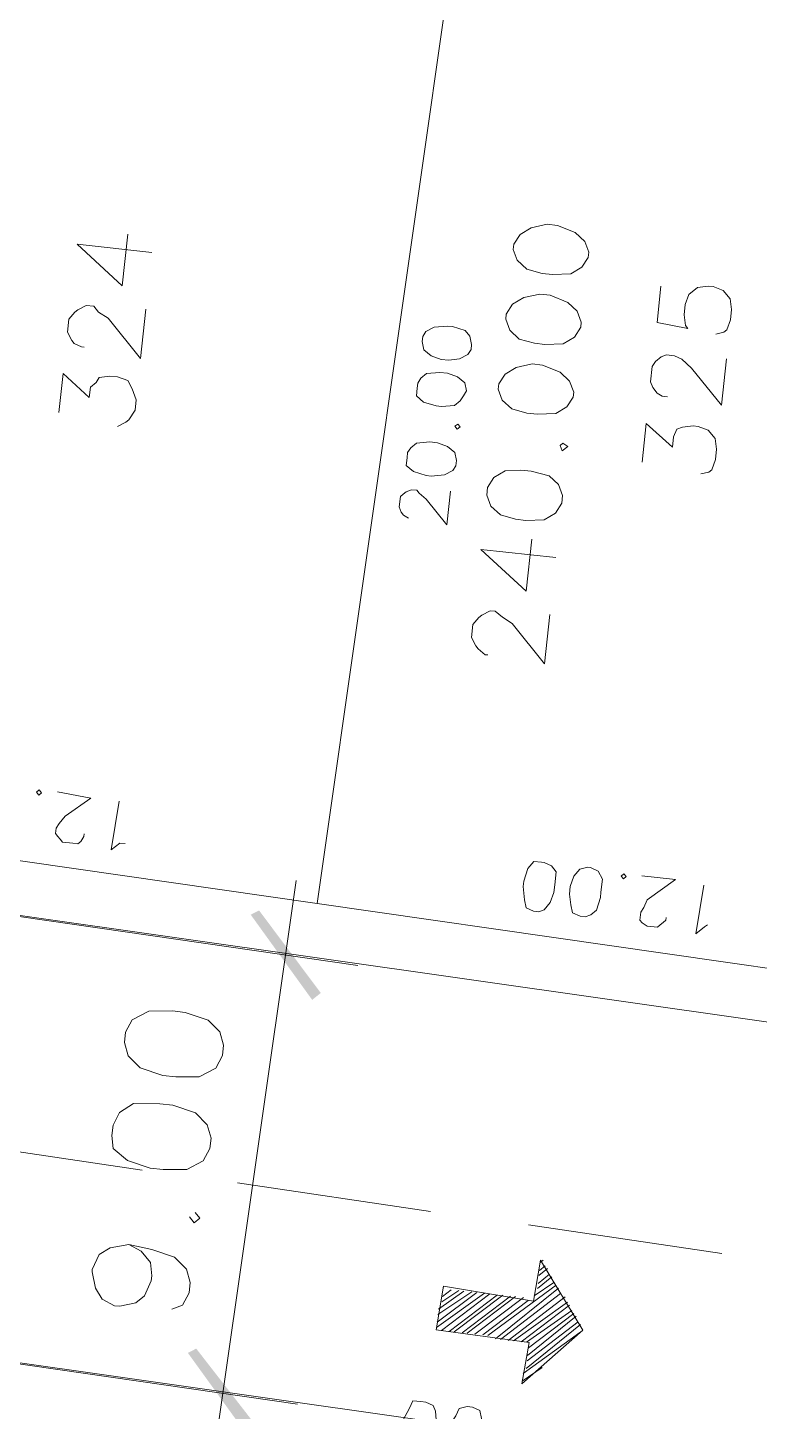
# Model space of a CAD drawing. Header units: metres. Extents: x -977055 to 805873, y -1033982 to 242021.
# Drawn here: x 2689.55 to 2704.51, y 827.98 to 856.24 of the extents above; entities that cross this region are included whole.
import ezdxf

# ---------------------------------------------------------------- set-up
doc = ezdxf.new("R2010")
doc.units = ezdxf.units.M
for name, color, linetype in [('PDF_0', 7, 'Continuous'), ('PDF_acera', 7, 'Continuous'), ('PDF_areas por lote', 7, 'Continuous'), ('PDF_COTAS', 7, 'Continuous'), ('PDF_COTAS CONJUNTO', 7, 'Continuous'), ('PDF_linea de centro', 7, 'Continuous'), ('PDF_LOTES', 7, 'Continuous'), ('PDF_No. lotes', 7, 'Continuous'), ('PDF_VIAS', 7, 'Continuous')]:
    doc.layers.add(name, color=color, linetype=linetype)

# ---------------------------------------------------------------- blocks, each defined once
blk = doc.blocks.new('CALLE')
at = {"layer": 'PDF_0', "transparency": 33554559}
for points in [[(-157.235904, -229.715136), (-158.378976, -231.027552), (-158.505984, -230.858208)], [(-157.151232, -229.842144), (-157.235904, -229.715136), (-158.378976, -231.027552)], [(-151.308864, -231.112224), (-151.181856, -231.239232), (-150.038784, -229.969152)], [(-151.181856, -231.239232), (-150.038784, -229.969152), (-149.954112, -230.09616)]]:
    blk.add_solid(points, dxfattribs=at)
at = {"layer": 'PDF_acera', "lineweight": 9}
for points in [[(-159.8184, -288.985536), (-157.320576, -216.294624), (-158.632992, -214.897536), (-189.707616, -213.839136), (-191.062368, -215.151552), (-193.517856, -286.868736)], [(-152.62128, -289.620576), (-150.123456, -216.506304), (-148.768704, -215.236224), (-117.651744, -216.294624), (-116.381664, -217.691712), (-118.921824, -291.822048)]]:
    blk.add_lwpolyline(points, dxfattribs=at)
at = {"layer": 'PDF_areas por lote', "lineweight": 9}
for points in [[(-145.42416, -233.356032), (-145.42416, -233.313696), (-145.339488, -233.186688), (-145.297152, -233.144352), (-145.170144, -233.05968), (-144.958464, -233.05968), (-144.831456, -233.144352), (-144.78912, -233.186688), (-144.704448, -233.313696), (-144.704448, -233.398368), (-144.78912, -233.525376), (-144.873792, -233.69472), (-145.466496, -234.287424), (-144.662112, -234.287424)], [(-143.73072, -234.287424), (-143.73072, -233.05968), (-144.323424, -233.864064), (-143.476704, -233.864064)]]:
    blk.add_lwpolyline(points, dxfattribs=at)
for points in [[(-142.841664, -233.05968), (-143.011008, -233.144352), (-143.138016, -233.313696), (-143.180352, -233.567712), (-143.180352, -233.737056), (-143.138016, -234.033408), (-143.011008, -234.202752), (-142.841664, -234.287424), (-142.714656, -234.287424), (-142.545312, -234.202752), (-142.418304, -234.033408), (-142.375968, -233.737056), (-142.375968, -233.567712), (-142.418304, -233.313696), (-142.545312, -233.144352), (-142.714656, -233.05968)], [(-141.105888, -233.05968), (-141.275232, -233.144352), (-141.40224, -233.313696), (-141.444576, -233.567712), (-141.444576, -233.737056), (-141.40224, -234.033408), (-141.275232, -234.202752), (-141.105888, -234.287424), (-141.021216, -234.287424), (-140.851872, -234.202752), (-140.724864, -234.033408), (-140.640192, -233.737056), (-140.640192, -233.567712), (-140.724864, -233.313696), (-140.851872, -233.144352), (-141.021216, -233.05968)], [(-139.962816, -233.05968), (-140.13216, -233.144352), (-140.259168, -233.313696), (-140.301504, -233.567712), (-140.301504, -233.737056), (-140.259168, -234.033408), (-140.13216, -234.202752), (-139.962816, -234.287424), (-139.878144, -234.287424), (-139.7088, -234.202752), (-139.581792, -234.033408), (-139.49712, -233.737056), (-139.49712, -233.567712), (-139.581792, -233.313696), (-139.7088, -233.144352), (-139.878144, -233.05968)], [(-138.819744, -233.05968), (-138.989088, -233.144352), (-139.116096, -233.313696), (-139.158432, -233.567712), (-139.158432, -233.737056), (-139.116096, -234.033408), (-138.989088, -234.202752), (-138.819744, -234.287424), (-138.735072, -234.287424), (-138.565728, -234.202752), (-138.43872, -234.033408), (-138.354048, -233.737056), (-138.354048, -233.567712), (-138.43872, -233.313696), (-138.565728, -233.144352), (-138.735072, -233.05968)], [(-141.910272, -234.160416), (-141.994944, -234.202752), (-141.910272, -234.287424), (-141.867936, -234.202752)]]:
    blk.add_lwpolyline(points, close=True, dxfattribs=at)
at = {"layer": 'PDF_COTAS', "lineweight": 9}
for points in [[(-148.472352, -226.328256), (-148.430016, -226.370592), (-148.38768, -226.328256), (-148.430016, -226.28592)], [(-142.841664, -232.466976), (-143.392032, -232.466976), (-143.011008, -232.085952), (-142.926336, -231.958944), (-142.884, -231.916608), (-142.884, -231.831936), (-142.926336, -231.747264), (-142.968672, -231.704928), (-143.011008, -231.662592), (-143.180352, -231.662592), (-143.265024, -231.704928), (-143.30736, -231.747264), (-143.349696, -231.831936), (-143.30736, -231.747264), (-143.265024, -231.704928), (-143.180352, -231.662592), (-143.011008, -231.662592), (-142.968672, -231.704928), (-142.926336, -231.747264), (-142.884, -231.831936), (-142.884, -231.916608), (-142.926336, -231.958944), (-143.011008, -232.085952), (-143.392032, -232.466976)], [(-142.375968, -231.704928), (-142.502976, -231.704928), (-142.587648, -231.831936), (-142.629984, -232.043616), (-142.629984, -232.128288), (-142.587648, -232.339968), (-142.502976, -232.466976), (-142.418304, -232.509312), (-142.333632, -232.509312), (-142.206624, -232.466976), (-142.121952, -232.339968), (-142.079616, -232.170624), (-142.079616, -232.043616), (-142.121952, -231.831936), (-142.206624, -231.747264), (-142.291296, -231.704928)], [(-142.375968, -231.704928), (-142.502976, -231.704928), (-142.587648, -231.831936), (-142.629984, -232.043616), (-142.629984, -232.128288), (-142.587648, -232.339968), (-142.502976, -232.466976), (-142.418304, -232.509312), (-142.333632, -232.509312), (-142.206624, -232.466976), (-142.121952, -232.339968), (-142.079616, -232.170624), (-142.079616, -232.043616), (-142.121952, -231.831936), (-142.206624, -231.747264), (-142.291296, -231.704928)], [(-141.232896, -231.747264), (-141.359904, -231.747264), (-141.444576, -231.874272), (-141.486912, -232.085952), (-141.486912, -232.170624), (-141.444576, -232.382304), (-141.359904, -232.466976), (-141.275232, -232.509312), (-141.19056, -232.551648), (-141.063552, -232.509312), (-140.97888, -232.382304), (-140.936544, -232.21296), (-140.936544, -232.085952), (-140.97888, -231.874272), (-141.063552, -231.7896), (-141.148224, -231.747264)], [(-141.232896, -231.747264), (-141.359904, -231.747264), (-141.444576, -231.874272), (-141.486912, -232.085952), (-141.486912, -232.170624), (-141.444576, -232.382304), (-141.359904, -232.466976), (-141.275232, -232.509312), (-141.19056, -232.551648), (-141.063552, -232.509312), (-140.97888, -232.382304), (-140.936544, -232.21296), (-140.936544, -232.085952), (-140.97888, -231.874272), (-141.063552, -231.7896), (-141.148224, -231.747264)], [(-140.470848, -231.747264), (-140.597856, -231.7896), (-140.682528, -231.916608), (-140.724864, -232.085952), (-140.724864, -232.21296), (-140.682528, -232.382304), (-140.597856, -232.509312), (-140.513184, -232.551648), (-140.428512, -232.551648), (-140.301504, -232.509312), (-140.216832, -232.42464), (-140.174496, -232.21296), (-140.174496, -232.128288), (-140.216832, -231.916608), (-140.301504, -231.7896), (-140.386176, -231.747264)], [(-140.470848, -231.747264), (-140.597856, -231.7896), (-140.682528, -231.916608), (-140.724864, -232.085952), (-140.724864, -232.21296), (-140.682528, -232.382304), (-140.597856, -232.509312), (-140.513184, -232.551648), (-140.428512, -232.551648), (-140.301504, -232.509312), (-140.216832, -232.42464), (-140.174496, -232.21296), (-140.174496, -232.128288), (-140.216832, -231.916608), (-140.301504, -231.7896), (-140.386176, -231.747264)], [(-141.783264, -232.42464), (-141.8256, -232.466976), (-141.783264, -232.509312), (-141.740928, -232.466976)], [(-141.783264, -232.42464), (-141.8256, -232.466976), (-141.783264, -232.509312), (-141.740928, -232.466976)], [(-158.421312, -233.610048), (-158.378976, -233.737056), (-158.251968, -233.821728), (-158.082624, -233.864064), (-157.955616, -233.864064), (-157.743936, -233.821728), (-157.659264, -233.779392), (-157.616928, -233.652384), (-157.616928, -233.567712), (-157.616928, -233.440704), (-157.743936, -233.398368), (-157.955616, -233.313696), (-158.040288, -233.313696), (-158.251968, -233.356032), (-158.378976, -233.440704), (-158.421312, -233.567712)], [(-158.421312, -234.372096), (-158.378976, -234.499104), (-158.294304, -234.583776), (-158.082624, -234.626112), (-157.997952, -234.626112), (-157.786272, -234.583776), (-157.659264, -234.54144), (-157.616928, -234.414432), (-157.616928, -234.32976), (-157.659264, -234.202752), (-157.786272, -234.160416), (-157.955616, -234.075744), (-158.082624, -234.075744), (-158.251968, -234.11808), (-158.378976, -234.202752), (-158.421312, -234.287424)], [(-149.488416, -234.626112), (-149.44608, -234.710784), (-149.319072, -234.795456), (-149.149728, -234.837792), (-149.02272, -234.837792), (-148.81104, -234.837792), (-148.726368, -234.75312), (-148.684032, -234.626112), (-148.684032, -234.583776), (-148.684032, -234.456768), (-148.81104, -234.372096), (-149.02272, -234.32976), (-149.107392, -234.32976), (-149.319072, -234.372096), (-149.44608, -234.414432), (-149.488416, -234.54144)], [(-149.488416, -235.38816), (-149.44608, -235.472832), (-149.361408, -235.557504), (-149.149728, -235.59984), (-149.065056, -235.59984), (-148.853376, -235.59984), (-148.726368, -235.515168), (-148.684032, -235.38816), (-148.684032, -235.345824), (-148.726368, -235.218816), (-148.853376, -235.134144), (-149.02272, -235.091808), (-149.149728, -235.091808), (-149.319072, -235.134144), (-149.44608, -235.17648), (-149.488416, -235.303488)], [(-148.81104, -235.938528), (-148.768704, -235.980864), (-148.726368, -235.938528), (-148.768704, -235.896192)]]:
    blk.add_lwpolyline(points, close=True, dxfattribs=at)
for points in [[(-149.02272, -227.13264), (-149.065056, -227.13264), (-149.149728, -227.090304), (-149.192064, -227.047968), (-149.192064, -226.963296), (-149.192064, -226.793952), (-149.149728, -226.751616), (-149.107392, -226.70928), (-149.065056, -226.666944), (-148.980384, -226.666944), (-148.895712, -226.70928), (-148.768704, -226.793952), (-148.430016, -227.174976), (-148.38768, -226.624608)], [(-149.107392, -227.810016), (-149.107392, -227.725344), (-149.2344, -227.598336), (-148.430016, -227.640672)], [(-149.361408, -236.700576), (-149.403744, -236.700576), (-149.44608, -236.65824), (-149.488416, -236.615904), (-149.530752, -236.573568), (-149.530752, -236.404224), (-149.488416, -236.319552), (-149.44608, -236.277216), (-149.361408, -236.277216), (-149.319072, -236.277216), (-149.2344, -236.319552), (-149.107392, -236.361888), (-148.726368, -236.785248), (-148.726368, -236.23488)], [(-149.403744, -237.377952), (-149.44608, -237.335616), (-149.573088, -237.208608), (-148.768704, -237.250944)]]:
    blk.add_lwpolyline(points, dxfattribs=at)
at = {"layer": 'PDF_COTAS CONJUNTO', "lineweight": 9}
for points in [[(-157.362912, -217.480032), (-157.870944, -231.57792)], [(-150.165792, -217.734048), (-150.673824, -231.7896)], [(-159.014016, -230.30784), (-149.403744, -230.646528)]]:
    blk.add_lwpolyline(points, dxfattribs=at)
at = {"layer": 'PDF_COTAS CONJUNTO', "lineweight": 20}
for points in [[(-155.5848, -228.572064), (-155.669472, -228.783744), (-155.838816, -228.953088), (-156.050496, -228.995424), (-156.135168, -228.995424), (-156.389184, -228.910752), (-156.516192, -228.783744), (-156.600864, -228.529728), (-156.600864, -228.445056), (-156.516192, -228.233376), (-156.346848, -228.106368), (-156.092832, -228.021696), (-156.050496, -228.021696), (-155.79648, -228.106368), (-155.669472, -228.275712), (-155.5848, -228.572064), (-155.627136, -228.953088), (-155.711808, -229.334112), (-155.881152, -229.545792), (-156.092832, -229.630464), (-156.262176, -229.630464), (-156.473856, -229.545792), (-156.558528, -229.376448)], [(-155.034432, -229.503456), (-155.119104, -229.588128), (-155.034432, -229.6728), (-154.94976, -229.588128)]]:
    blk.add_lwpolyline(points, dxfattribs=at)
for points in [[(-153.849024, -228.106368), (-154.060704, -228.148704), (-154.230048, -228.40272), (-154.31472, -228.783744), (-154.31472, -228.995424), (-154.272384, -229.376448), (-154.10304, -229.630464), (-153.89136, -229.715136), (-153.722016, -229.715136), (-153.510336, -229.630464), (-153.340992, -229.418784), (-153.25632, -229.03776), (-153.25632, -228.82608), (-153.298656, -228.40272), (-153.468, -228.19104), (-153.67968, -228.106368)], [(-152.324928, -228.148704), (-152.536608, -228.233376), (-152.705952, -228.445056), (-152.790624, -228.82608), (-152.790624, -229.03776), (-152.748288, -229.418784), (-152.578944, -229.6728), (-152.367264, -229.757472), (-152.19792, -229.757472), (-151.98624, -229.6728), (-151.816896, -229.46112), (-151.732224, -229.080096), (-151.732224, -228.868416), (-151.77456, -228.487392), (-151.943904, -228.233376), (-152.155584, -228.148704)]]:
    blk.add_lwpolyline(points, close=True, dxfattribs=at)
at = {"layer": 'PDF_linea de centro', "lineweight": 9}
for points in [[(-154.230048, -225.481536), (-154.357056, -228.656736)], [(-154.399392, -230.223168), (-154.5264, -233.398368)], [(-154.568736, -235.007136), (-154.695744, -238.182336)]]:
    blk.add_lwpolyline(points, dxfattribs=at)
at = {"layer": 'PDF_LOTES', "lineweight": 20}
for points in [[(-149.403744, -221.459616), (-149.742432, -231.027552), (-133.739424, -231.57792), (-133.443072, -221.967648)], [(-149.742432, -231.027552), (-150.08112, -240.637824), (-134.078112, -241.188192), (-133.739424, -231.57792)]]:
    blk.add_lwpolyline(points, close=True, dxfattribs=at)
at = {"layer": 'PDF_No. lotes', "lineweight": 20}
for points in [[(-142.24896, -225.989568), (-141.61392, -225.989568), (-141.952608, -226.455264), (-141.783264, -226.455264), (-141.698592, -226.539936), (-141.61392, -226.582272), (-141.571584, -226.751616), (-141.571584, -226.878624), (-141.61392, -227.047968), (-141.740928, -227.13264), (-141.910272, -227.217312), (-142.079616, -227.217312), (-142.24896, -227.13264), (-142.291296, -227.090304), (-142.375968, -226.963296)], [(-141.148224, -226.28592), (-141.148224, -226.243584), (-141.105888, -226.116576), (-141.063552, -226.07424), (-140.936544, -225.989568), (-140.724864, -225.989568), (-140.597856, -226.07424), (-140.55552, -226.116576), (-140.470848, -226.243584), (-140.470848, -226.370592), (-140.55552, -226.455264), (-140.640192, -226.624608), (-141.232896, -227.217312), (-140.428512, -227.217312)], [(-139.49712, -227.217312), (-139.49712, -225.989568), (-140.089824, -226.793952), (-139.243104, -226.793952)], [(-142.03728, -235.515168), (-141.40224, -235.515168), (-141.740928, -235.980864), (-141.571584, -235.980864), (-141.444576, -236.0232), (-141.40224, -236.107872), (-141.359904, -236.277216), (-141.359904, -236.361888), (-141.40224, -236.531232), (-141.529248, -236.65824), (-141.698592, -236.700576), (-141.867936, -236.700576), (-142.03728, -236.65824), (-142.079616, -236.615904), (-142.121952, -236.488896)], [(-140.936544, -235.81152), (-140.936544, -235.726848), (-140.894208, -235.642176), (-140.809536, -235.557504), (-140.724864, -235.515168), (-140.470848, -235.515168), (-140.386176, -235.557504), (-140.301504, -235.642176), (-140.259168, -235.726848), (-140.259168, -235.853856), (-140.301504, -235.980864), (-140.428512, -236.150208), (-140.97888, -236.700576), (-140.216832, -236.700576)], [(-139.158432, -235.515168), (-139.751136, -235.515168), (-139.793472, -236.0232), (-139.751136, -235.980864), (-139.581792, -235.938528), (-139.412448, -235.938528), (-139.243104, -235.980864), (-139.116096, -236.107872), (-139.07376, -236.277216), (-139.07376, -236.361888), (-139.116096, -236.531232), (-139.243104, -236.65824), (-139.412448, -236.700576), (-139.581792, -236.700576), (-139.751136, -236.65824), (-139.793472, -236.615904), (-139.835808, -236.488896)]]:
    blk.add_lwpolyline(points, dxfattribs=at)
at = {"layer": 'PDF_VIAS', "lineweight": 20}
blk.add_lwpolyline([(-155.119104, -235.261152), (-155.79648, -235.218816), (-155.711808, -233.737056), (-156.43152, -233.69472), (-156.473856, -235.218816), (-157.151232, -235.17648), (-156.177504, -236.065536)], close=True, dxfattribs=at)
at = {"layer": 'PDF_VIAS', "lineweight": 9}
for points in [[(-156.43152, -233.779392), (-155.754144, -234.499104)], [(-156.389184, -233.69472), (-155.754144, -234.414432)], [(-156.304512, -233.69472), (-155.754144, -234.287424)], [(-156.177504, -233.69472), (-155.754144, -234.202752)], [(-156.092832, -233.69472), (-155.754144, -234.075744)], [(-155.965824, -233.737056), (-155.754144, -233.991072)], [(-155.881152, -233.737056), (-155.754144, -233.864064)], [(-155.754144, -233.737056), (-155.711808, -233.737056)], [(-156.43152, -233.9064), (-155.754144, -234.626112)], [(-156.43152, -233.991072), (-155.754144, -234.710784)], [(-156.43152, -234.11808), (-155.754144, -234.837792)], [(-156.43152, -234.202752), (-155.754144, -234.922464)], [(-156.43152, -234.32976), (-155.754144, -235.049472)], [(-156.43152, -234.456768), (-155.79648, -235.134144)], [(-156.43152, -234.54144), (-155.500128, -235.557504)], [(-156.473856, -234.668448), (-155.542464, -235.59984)], [(-156.473856, -234.75312), (-155.627136, -235.642176)], [(-156.473856, -234.880128), (-155.669472, -235.726848)], [(-156.473856, -234.9648), (-155.754144, -235.769184)], [(-157.108896, -235.17648), (-156.85488, -235.472832)], [(-156.981888, -235.17648), (-156.21984, -236.0232)], [(-156.897216, -235.218816), (-156.092832, -236.0232)], [(-156.770208, -235.218816), (-156.050496, -235.980864)], [(-156.685536, -235.218816), (-155.965824, -235.938528)], [(-156.558528, -235.218816), (-155.923488, -235.896192)], [(-156.473856, -235.091808), (-155.79648, -235.81152)], [(-156.473856, -235.17648), (-155.881152, -235.853856)], [(-155.711808, -235.218816), (-155.457792, -235.515168)], [(-155.5848, -235.261152), (-155.37312, -235.472832)], [(-155.500128, -235.261152), (-155.330784, -235.430496)], [(-155.37312, -235.261152), (-155.246112, -235.38816)], [(-155.288448, -235.261152), (-155.203776, -235.345824)], [(-155.16144, -235.261152), (-155.119104, -235.303488)]]:
    blk.add_lwpolyline(points, dxfattribs=at)

msp = doc.modelspace()

# ---------------------------------------------------------------- block references
at = {"xscale": 1.255773352820658, "yscale": 1.255773352820658, "zscale": 1.255773352820658, "rotation": 83.85573648860341}
msp.add_blockref('CALLE', (2427.15058, 1056.36283, 1015.371), dxfattribs=at)

doc.saveas('drawing.dxf')
